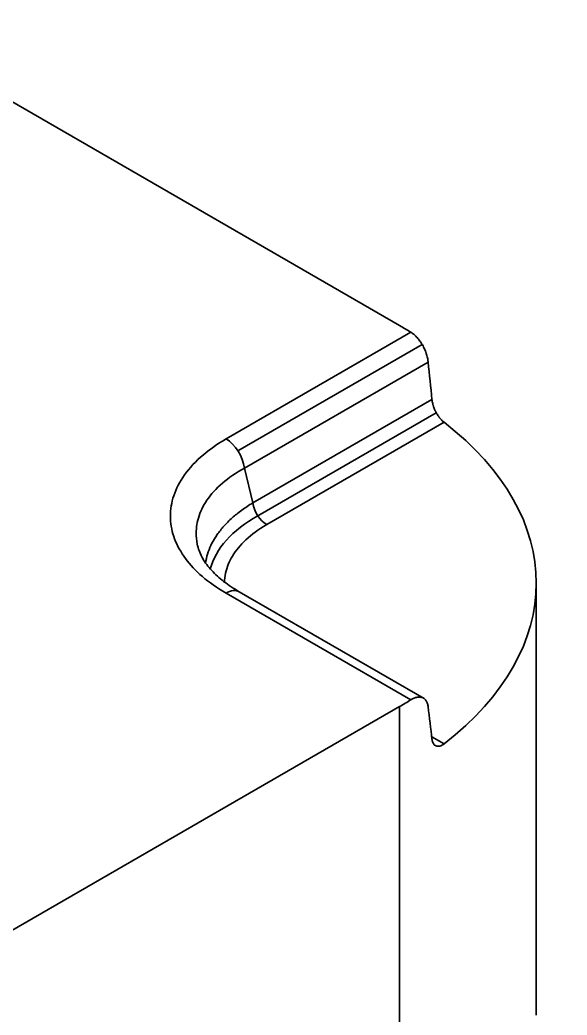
# Model space of a CAD drawing. Header units: millimetres. Extents: x 256 to 2096, y 1004 to 2403.
# Drawn here: x 1964.5 to 2047.8, y 1263.2 to 1414.6 of the extents above; entities that cross this region are included whole.
import ezdxf

# ---------------------------------------------------------------- set-up
doc = ezdxf.new("R2010")
doc.units = ezdxf.units.MM
doc.layers.add('1', color=7, linetype='Continuous', true_color=0xffffff)

msp = doc.modelspace()

# ---------------------------------------------------------------- linework, layer by layer
at = {"layer": '1', "color": 7, "linetype": 'Continuous', "lineweight": 35}
for p, q in [((1677.231, 1567.33), (2022.299, 1368.104)), ((1995.897, 1350.843), (2024.017, 1367.078)), ((2025.728, 1365.226), (1997.704, 1349.047)), ((1998.698, 1346.414), (2026.641, 1362.547)), ((1999.985, 1341.128), (2027.222, 1356.854)), ((2027.885, 1354.831), (2000.731, 1339.154)), ((2002.086, 1337.807), (2029.059, 1353.38)), ((1999.985, 1341.128), (1998.698, 1346.414)), ((2043.094, 1263.185), (2043.094, 1328.913)), ((2024.017, 1311.16), (1995.897, 1327.395)), ((2026.047, 1311.341), (1997.897, 1327.593)), ((2022.299, 1310.133), (1854.007, 1212.97)), ((2022.299, 1234.199), (2022.299, 1310.133)), ((2029.059, 1304.445), (2027.181, 1305.53))]:
    msp.add_line(p, q, dxfattribs=at)
for centre, major_axis, ratio, start_param, end_param in [((1972.094, 1339.119), (-71, 0), 0.5773503, 3.8921618, 3.9269904), ((1972.094, 1328.913), (-71, 0), 0.5773503, 2.5019798, 3.7812055), ((1995.897, 1347.577), (-2, 3.464), 0.5773503, 4.0666165, 5.4977871), ((2002.086, 1340.256), (-1.5, 2.598), 0.5773503, 0.925025, 2.3561945), ((2018.695, 1328.913), (25.489, 0), 0.5662737, 2.3528949, 2.990603), ((1995.897, 1324.129), (-2, -3.464), 0.5773503, 3.1416135, 3.9269908), ((1972.094, 1339.119), (-71, 0), 0.5773503, 2.3561945, 2.3910235)]:
    msp.add_ellipse(centre, major_axis=major_axis, ratio=ratio, start_param=start_param, end_param=end_param, dxfattribs=at)
for points, knots in [([(2024.017, 1367.078), (2024.099, 1367.027), (2024.18, 1366.972), (2024.341, 1366.854), (2024.5, 1366.727), (2024.656, 1366.585), (2024.772, 1366.473), (2024.811, 1366.434), (2024.887, 1366.355), (2024.925, 1366.315), (2025.038, 1366.191), (2025.184, 1366.02), (2025.392, 1365.746), (2025.524, 1365.553), (2025.619, 1365.405), (2025.651, 1365.354), (2025.697, 1365.278), (2025.713, 1365.252), (2025.743, 1365.2), (2025.818, 1365.071), (2025.945, 1364.836), (2026.098, 1364.514), (2026.19, 1364.295), (2026.244, 1364.157), (2026.254, 1364.129), (2026.275, 1364.073), (2026.285, 1364.045), (2026.316, 1363.962), (2026.335, 1363.906), (2026.39, 1363.74), (2026.457, 1363.519), (2026.539, 1363.191), (2026.581, 1362.974), (2026.603, 1362.84), (2026.607, 1362.813), (2026.615, 1362.759), (2026.627, 1362.679), (2026.636, 1362.6), (2026.641, 1362.547)], [0, 0, 0, 0, 0.0625, 0.0625, 0.125, 0.1875, 0.1875, 0.21875, 0.21875, 0.25, 0.25, 0.3125, 0.375, 0.4375, 0.4375, 0.46875, 0.46875, 0.484375, 0.484375, 0.5, 0.5625, 0.625, 0.6875, 0.6875, 0.703125, 0.703125, 0.71875, 0.71875, 0.75, 0.75, 0.8125, 0.875, 0.9375, 0.9375, 0.953125, 0.953125, 0.96875, 1, 1, 1, 1]), ([(2027.222, 1356.854), (2027.23, 1356.775), (2027.251, 1356.615), (2027.297, 1356.371), (2027.337, 1356.206), (2027.371, 1356.081), (2027.383, 1356.039), (2027.408, 1355.955), (2027.421, 1355.913), (2027.489, 1355.702), (2027.551, 1355.536), (2027.657, 1355.289), (2027.694, 1355.208), (2027.752, 1355.086), (2027.772, 1355.046), (2027.813, 1354.965), (2027.834, 1354.925), (2027.94, 1354.728), (2028.029, 1354.577), (2028.172, 1354.36), (2028.22, 1354.29), (2028.295, 1354.186), (2028.32, 1354.152), (2028.371, 1354.085), (2028.397, 1354.053), (2028.525, 1353.893), (2028.63, 1353.775), (2028.789, 1353.615), (2028.843, 1353.564), (2028.951, 1353.467), (2029.005, 1353.422), (2029.059, 1353.38)], [0, 0, 0, 0, 0.0625, 0.125, 0.1875, 0.1875, 0.21875, 0.21875, 0.25, 0.25, 0.375, 0.375, 0.4375, 0.4375, 0.46875, 0.46875, 0.5, 0.5, 0.625, 0.625, 0.6875, 0.6875, 0.71875, 0.71875, 0.75, 0.75, 0.875, 0.875, 0.9375, 0.9375, 1, 1, 1, 1]), ([(1991.632, 1334.393), (1991.482, 1334.976), (1991.259, 1336.458), (1991.559, 1338.879), (1992.861, 1341.598), (1995.211, 1344.198), (1997.44, 1345.724), (1998.698, 1346.414)], [0, 0, 0, 0, 0.1317773, 0.3327743, 0.5453063, 0.769865, 1, 1, 1, 1]), ([(1992.794, 1331.94), (1992.811, 1332.067), (1992.83, 1332.195), (1992.93, 1332.765), (1993.044, 1333.209), (1993.347, 1334.096), (1993.535, 1334.539), (1993.988, 1335.421), (1994.252, 1335.859), (1994.857, 1336.727), (1995.197, 1337.157), (1995.954, 1338.002), (1996.37, 1338.418), (1997.278, 1339.23), (1997.769, 1339.627), (1998.823, 1340.397), (1999.387, 1340.77), (1999.985, 1341.128)], [0, 0, 0, 0, 0.0396818, 0.0396818, 0.1768701, 0.1768701, 0.3140584, 0.3140584, 0.4512467, 0.4512467, 0.588435, 0.588435, 0.7256234, 0.7256234, 0.8628117, 0.8628117, 1, 1, 1, 1]), ([(1995.673, 1328.989), (1995.678, 1329.471), (1995.832, 1330.886), (1996.728, 1333.058), (1998.729, 1335.518), (2000.819, 1337.075), (2002.086, 1337.807)], [0, 0, 0, 0, 0.1452878, 0.4301918, 0.7150959, 1, 1, 1, 1]), ([(1997.9, 1327.592), (1997.047, 1328.088), (1995.476, 1329.131), (1993.596, 1330.845), (1992.241, 1332.677), (1991.737, 1333.928), (1991.589, 1334.569)], [0, 0, 0, 0, 0.2353286, 0.4805343, 0.7353164, 1, 1, 1, 1]), ([(2026.641, 1310.067), (2026.631, 1310.157), (2026.616, 1310.244), (2026.582, 1310.409), (2026.54, 1310.567), (2026.486, 1310.711), (2026.44, 1310.814), (2026.424, 1310.847), (2026.39, 1310.912), (2026.372, 1310.943), (2026.317, 1311.034), (2026.237, 1311.147), (2026.1, 1311.289), (2025.998, 1311.365), (2025.917, 1311.416), (2025.889, 1311.432), (2025.832, 1311.462), (2025.803, 1311.475), (2025.714, 1311.512), (2025.591, 1311.551), (2025.395, 1311.582), (2025.256, 1311.583), (2025.166, 1311.577), (2025.148, 1311.576), (2025.111, 1311.573), (2025.093, 1311.571), (2025.038, 1311.564), (2025.001, 1311.558), (2024.889, 1311.537), (2024.737, 1311.5), (2024.503, 1311.416), (2024.343, 1311.341), (2024.221, 1311.279), (2024.18, 1311.256), (2024.099, 1311.21), (2024.058, 1311.186), (2024.017, 1311.16)], [0, 0, 0, 0, 0.0625, 0.0625, 0.125, 0.1875, 0.1875, 0.21875, 0.21875, 0.25, 0.25, 0.3125, 0.375, 0.4375, 0.4375, 0.46875, 0.46875, 0.5, 0.5, 0.5625, 0.625, 0.6875, 0.6875, 0.703125, 0.703125, 0.71875, 0.71875, 0.75, 0.75, 0.8125, 0.875, 0.9375, 0.9375, 0.96875, 0.96875, 1, 1, 1, 1]), ([(2029.059, 1304.445), (2028.951, 1304.361), (2028.844, 1304.292), (2028.685, 1304.209), (2028.632, 1304.184), (2028.553, 1304.153), (2028.527, 1304.144), (2028.475, 1304.127), (2028.449, 1304.119), (2028.32, 1304.086), (2028.221, 1304.075), (2028.079, 1304.08), (2028.032, 1304.086), (2027.965, 1304.1), (2027.942, 1304.105), (2027.909, 1304.115), (2027.898, 1304.119), (2027.877, 1304.126), (2027.866, 1304.131), (2027.771, 1304.169), (2027.693, 1304.217), (2027.588, 1304.311), (2027.554, 1304.346), (2027.515, 1304.394), (2027.507, 1304.403), (2027.492, 1304.424), (2027.485, 1304.434), (2027.463, 1304.465), (2027.448, 1304.487), (2027.381, 1304.6), (2027.336, 1304.701), (2027.282, 1304.871), (2027.267, 1304.931), (2027.247, 1305.025), (2027.241, 1305.057), (2027.231, 1305.122), (2027.226, 1305.155), (2027.222, 1305.189)], [0, 0, 0, 0, 0.125, 0.125, 0.1875, 0.1875, 0.21875, 0.21875, 0.25, 0.25, 0.375, 0.375, 0.4375, 0.4375, 0.46875, 0.46875, 0.484375, 0.484375, 0.5, 0.5, 0.625, 0.625, 0.6875, 0.6875, 0.703125, 0.703125, 0.71875, 0.71875, 0.75, 0.75, 0.875, 0.875, 0.9375, 0.9375, 0.96875, 0.96875, 1, 1, 1, 1])]:
    msp.add_open_spline(points, degree=3, knots=knots, dxfattribs=at)
for points in [[(2027.222, 1356.854), (2027.03, 1358.752), (2026.836, 1360.65), (2026.641, 1362.547)], [(1995.897, 1327.395), (1994.519, 1328.191), (1992.137, 1329.883), (1989.578, 1332.616), (1987.916, 1335.612), (1987.28, 1338.734), (1987.644, 1341.799), (1989.099, 1344.996), (1991.849, 1348.146), (1994.407, 1349.982), (1995.897, 1350.843)], [(2026.641, 1310.067), (2026.836, 1308.44), (2027.03, 1306.814), (2027.222, 1305.189)]]:
    msp.add_open_spline(points, degree=3, dxfattribs=at)

doc.saveas('drawing.dxf')
